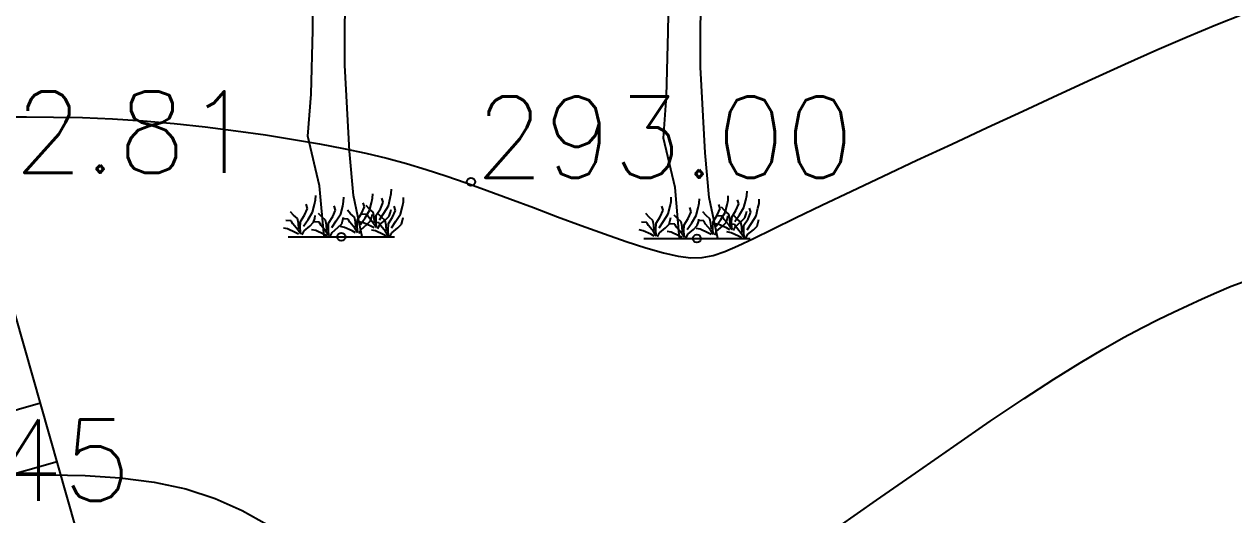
# Model space of a CAD drawing. Extents: x 524954 to 526204, y 9523489 to 9524010.
# Drawn here: x 525963.91 to 525978.8, y 9523739.91 to 9523745.94 of the extents above; entities that cross this region are included whole.
import ezdxf

# ---------------------------------------------------------------- set-up
doc = ezdxf.new("R2010")
doc.units = 0
doc.header["$PDMODE"] = 33
doc.header["$PDSIZE"] = 0.1
doc.linetypes.add('ACAD_ISO12W100', pattern=[21, 12, -3, 0, -3, 0, -3])
for name, color, linetype in [('Arbre', 34, 'ACAD_ISO12W100'), ('CN_01_00', 3, 'Continuous'), ('CN_02_00', 4, 'Continuous'), ('Haut_Talus', 30, 'Continuous'), ('Talus', 2, 'Continuous'), ('TopoAlt', 3, 'Continuous'), ('TOPOJIS', 7, 'Continuous')]:
    doc.layers.add(name, color=color, linetype=linetype)
doc.styles.add('Simplex 1.0', font='Simplex.shx', dxfattribs={"width": 0.99, "height": 1})

# ---------------------------------------------------------------- blocks, each defined once
blk = doc.blocks.new('TCPOINT M')
at = {"color": 0}
blk.add_point((0, 0), dxfattribs=at)
at = {"layer": 'TopoAlt', "style": 'Simplex 1.0', "width": 0.99}
blk.add_attdef('ALT', (0.15, 0.15), '', height=1, dxfattribs=at)
blk = doc.blocks.new('v088')
at = {"linetype": 'Continuous'}
for p, q in [((0.045, 2.625), (0.064, 3.179)), ((-0.352, 2.542), (-0.344, 3.046)), ((-0.373, 1.752), (-0.352, 2.542)), ((0.043, 2.109), (0.045, 2.625)), ((0.102, 1.053), (0.043, 2.109)), ((-0.412, 1.235), (-0.373, 1.752)), ((-0.268, 0.628), (-0.412, 1.235)), ((0.151, 0.506), (0.102, 1.053)), ((-0.213, 0), (-0.268, 0.628)), ((-0.329, 0.397), (-0.317, 0.454)), ((-0.317, 0.454), (-0.315, 0.507)), ((0.029, 0.435), (0.031, 0.488)), ((0.256, 0), (0.151, 0.506)), ((0.373, 0.416), (0.385, 0.474)), ((0.385, 0.474), (0.387, 0.526)), ((0.517, 0.426), (0.5, 0.476)), ((0.579, 0.38), (0.603, 0.474)), ((0.603, 0.474), (0.615, 0.531)), ((0.615, 0.531), (0.618, 0.584)), ((0.765, 0.43), (0.767, 0.483)), ((-0.587, 0.264), (-0.627, 0.308)), ((-0.452, 0.267), (-0.416, 0.349)), ((-0.416, 0.349), (-0.433, 0.399)), ((-0.409, 0.214), (-0.353, 0.303)), ((-0.353, 0.303), (-0.329, 0.397)), ((-0.106, 0.248), (-0.07, 0.329)), ((-0.07, 0.329), (-0.087, 0.38)), ((-0.007, 0.284), (0.017, 0.377)), ((0.017, 0.377), (0.029, 0.435)), ((0.115, 0.284), (0.075, 0.327)), ((0.25, 0.286), (0.286, 0.368)), ((0.286, 0.368), (0.269, 0.418)), ((0.293, 0.233), (0.349, 0.322)), ((0.346, 0.341), (0.305, 0.385)), ((0.392, 0.301), (0.346, 0.341)), ((0.349, 0.322), (0.373, 0.416)), ((0.404, 0.243), (0.392, 0.301)), ((0.43, 0.264), (0.481, 0.344)), ((0.481, 0.344), (0.517, 0.426)), ((0.524, 0.291), (0.579, 0.38)), ((0.591, 0.255), (0.606, 0.303)), ((0.606, 0.303), (0.613, 0.337)), ((0.63, 0.243), (0.666, 0.325)), ((0.666, 0.325), (0.649, 0.375)), ((0.728, 0.279), (0.752, 0.373)), ((0.752, 0.373), (0.765, 0.43)), ((-0.618, 0.197), (-0.683, 0.202)), ((-0.596, 0.159), (-0.618, 0.197)), ((-0.536, 0.087), (-0.596, 0.159)), ((-0.541, 0.224), (-0.587, 0.264)), ((-0.529, 0.166), (-0.541, 0.224)), ((-0.524, 0.099), (-0.529, 0.166)), ((-0.505, 0.106), (-0.502, 0.188)), ((-0.502, 0.188), (-0.452, 0.267)), ((-0.464, 0.132), (-0.409, 0.214)), ((-0.387, 0.132), (-0.341, 0.178)), ((-0.341, 0.178), (-0.327, 0.226)), ((-0.272, 0.178), (-0.337, 0.183)), ((-0.327, 0.226), (-0.32, 0.26)), ((-0.24, 0.245), (-0.281, 0.288)), ((-0.25, 0.139), (-0.272, 0.178)), ((-0.195, 0.204), (-0.24, 0.245)), ((-0.183, 0.147), (-0.195, 0.204)), ((-0.159, 0.087), (-0.156, 0.168)), ((-0.156, 0.168), (-0.106, 0.248)), ((-0.118, 0.113), (-0.063, 0.195)), ((-0.063, 0.195), (-0.007, 0.284)), ((-0.041, 0.113), (0.005, 0.159)), ((0.005, 0.159), (0.019, 0.207)), ((0.019, 0.207), (0.026, 0.24)), ((0.084, 0.216), (0.019, 0.221)), ((0.106, 0.178), (0.084, 0.216)), ((0.166, 0.106), (0.106, 0.178)), ((0.161, 0.243), (0.115, 0.284)), ((0.173, 0.185), (0.161, 0.243)), ((0.178, 0.118), (0.173, 0.185)), ((0.197, 0.125), (0.2, 0.207)), ((0.2, 0.207), (0.25, 0.286)), ((0.272, 0.173), (0.221, 0.183)), ((0.238, 0.151), (0.293, 0.233)), ((0.243, 0.091), (0.315, 0.151)), ((0.315, 0.274), (0.25, 0.279)), ((0.365, 0.13), (0.272, 0.173)), ((0.337, 0.236), (0.315, 0.274)), ((0.315, 0.151), (0.361, 0.197)), ((0.397, 0.163), (0.337, 0.236)), ((0.361, 0.197), (0.375, 0.245)), ((0.375, 0.245), (0.382, 0.279)), ((0.433, 0.108), (0.397, 0.163)), ((0.464, 0.173), (0.399, 0.178)), ((0.409, 0.175), (0.404, 0.243)), ((0.428, 0.183), (0.43, 0.264)), ((0.433, 0.113), (0.428, 0.183)), ((0.45, 0.099), (0.474, 0.149)), ((0.495, 0.24), (0.454, 0.284)), ((0.486, 0.135), (0.464, 0.173)), ((0.469, 0.209), (0.524, 0.291)), ((0.474, 0.149), (0.546, 0.209)), ((0.541, 0.2), (0.495, 0.24)), ((0.553, 0.142), (0.541, 0.2)), ((0.546, 0.209), (0.591, 0.255)), ((0.577, 0.082), (0.579, 0.163)), ((0.579, 0.163), (0.63, 0.243)), ((0.618, 0.108), (0.673, 0.19)), ((0.673, 0.19), (0.728, 0.279)), ((0.695, 0.108), (0.74, 0.154)), ((0.74, 0.154), (0.755, 0.202)), ((0.755, 0.202), (0.762, 0.236)), ((-0.661, 0.096), (-0.712, 0.106)), ((-0.567, 0.053), (-0.661, 0.096)), ((-0.654, 0), (0.654, 0)), ((-0.527, 0.031), (-0.567, 0.053)), ((-0.5, 0.031), (-0.536, 0.087)), ((-0.5, 0.036), (-0.505, 0.106)), ((-0.483, 0.022), (-0.459, 0.072)), ((-0.459, 0.072), (-0.387, 0.132)), ((-0.315, 0.077), (-0.365, 0.087)), ((-0.221, 0.034), (-0.315, 0.077)), ((-0.19, 0.067), (-0.25, 0.139)), ((-0.18, 0.012), (-0.221, 0.034)), ((-0.154, 0.012), (-0.19, 0.067)), ((-0.178, 0.079), (-0.183, 0.147)), ((-0.154, 0.017), (-0.159, 0.087)), ((-0.137, 0.002), (-0.113, 0.053)), ((-0.113, 0.053), (-0.041, 0.113)), ((0.041, 0.115), (-0.01, 0.125)), ((0.135, 0.072), (0.041, 0.115)), ((0.175, 0.05), (0.135, 0.072)), ((0.202, 0.05), (0.166, 0.106)), ((0.202, 0.055), (0.197, 0.125)), ((0.219, 0.041), (0.243, 0.091)), ((0.406, 0.108), (0.365, 0.13)), ((0.421, 0.072), (0.37, 0.082)), ((0.514, 0.029), (0.421, 0.072)), ((0.546, 0.063), (0.486, 0.135)), ((0.555, 0.007), (0.514, 0.029)), ((0.582, 0.007), (0.546, 0.063)), ((0.558, 0.075), (0.553, 0.142)), ((0.582, 0.012), (0.577, 0.082)), ((0.599, -0.002), (0.623, 0.048)), ((0.623, 0.048), (0.695, 0.108))]:
    blk.add_line(p, q, dxfattribs=at)

msp = doc.modelspace()

# ---------------------------------------------------------------- linework, layer by layer
at = {"layer": 'CN_01_00', "elevation": 293, "flags": 128}
msp.add_lwpolyline([(525963.621, 9523744.805), (525963.937, 9523744.804), (525964.273, 9523744.803), (525964.627, 9523744.797), (525964.996, 9523744.781), (525965.375, 9523744.756), (525965.758, 9523744.722), (525966.14, 9523744.681), (525966.516, 9523744.634), (525966.879, 9523744.584), (525967.225, 9523744.529), (525967.547, 9523744.473), (525967.843, 9523744.416), (525968.116, 9523744.357), (525968.373, 9523744.296), (525968.618, 9523744.23), (525968.859, 9523744.158), (525969.101, 9523744.081), (525969.349, 9523743.995), (525969.611, 9523743.901), (525969.889, 9523743.798), (525970.18, 9523743.689), (525970.475, 9523743.578), (525970.768, 9523743.469), (525971.052, 9523743.366), (525971.319, 9523743.273), (525971.564, 9523743.193), (525971.779, 9523743.132), (525971.96, 9523743.091), (525972.115, 9523743.072), (525972.255, 9523743.076), (525972.391, 9523743.101), (525972.535, 9523743.149), (525972.697, 9523743.219), (525972.889, 9523743.311), (525973.122, 9523743.426), (525973.403, 9523743.563), (525973.729, 9523743.719), (525974.093, 9523743.891), (525974.485, 9523744.076), (525974.9, 9523744.271), (525975.329, 9523744.471), (525975.766, 9523744.675), (525976.203, 9523744.877), (525976.633, 9523745.077), (525977.053, 9523745.27), (525977.46, 9523745.455), (525977.852, 9523745.629), (525978.226, 9523745.791), (525978.581, 9523745.938), (525978.913, 9523746.068)], dxfattribs=at)
at = {"layer": 'CN_02_00', "elevation": 292, "flags": 128}
for points in [[(525973.933, 9523739.764), (525974.402, 9523740.092), (525974.88, 9523740.426), (525975.352, 9523740.754), (525975.803, 9523741.064), (525976.219, 9523741.343), (525976.586, 9523741.582), (525976.909, 9523741.783), (525977.193, 9523741.951), (525977.443, 9523742.093), (525977.667, 9523742.211), (525977.869, 9523742.313), (525978.057, 9523742.403), (525978.235, 9523742.486), (525978.41, 9523742.567), (525978.586, 9523742.646), (525978.768, 9523742.722), (525978.96, 9523742.795)], [(525963.802, 9523740.403), (525964.227, 9523740.403), (525964.66, 9523740.394), (525965.091, 9523740.366), (525965.509, 9523740.315), (525965.902, 9523740.232), (525966.262, 9523740.113), (525966.593, 9523739.964), (525966.902, 9523739.794)]]:
    msp.add_lwpolyline(points, dxfattribs=at)
at = {"layer": 'Haut_Talus', "flags": 128}
msp.add_lwpolyline([(525967.078, 9523715.393), (525969.418, 9523722.631), (525959.774, 9523756.519), (525939.115, 9523760.131), (525935.884, 9523761.485), (525927.751, 9523762.611)], dxfattribs=at)
at = {"layer": 'Talus'}
for p, q in [((525964.11, 9523741.284), (525960.473, 9523740.249)), ((525964.315, 9523740.563), (525963.079, 9523740.211))]:
    msp.add_line(p, q, dxfattribs=at)

# ---------------------------------------------------------------- block references
at = {"layer": 'Arbre'}
for p in [(525967.814, 9523743.331), (525972.191, 9523743.309)]:
    msp.add_blockref('v088', p, dxfattribs=at)
at = {"layer": 'TOPOJIS'}
ref = msp.add_blockref('TCPOINT M', (525962.037, 9523744.068, 292.81), dxfattribs=at)
ref.add_attrib('ALT', '292.81', (525962.087, 9523744.118, 292.81), dxfattribs={"layer": 'TopoAlt', "height": 1, "style": 'Simplex 1.0', "width": 0.99})
ref = msp.add_blockref('TCPOINT M', (525969.41, 9523744.007, 293), dxfattribs=at)
ref.add_attrib('ALT', '293.00', (525969.46, 9523744.057, 293), dxfattribs={"layer": 'TopoAlt', "height": 1, "style": 'Simplex 1.0', "width": 0.99})
for p in [(525967.814, 9523743.331, 292.81), (525972.191, 9523743.309, 293.09)]:
    msp.add_blockref('TCPOINT M', p, dxfattribs=at)
ref = msp.add_blockref('TCPOINT M', (525960.515, 9523740.034, 289.45), dxfattribs=at)
ref.add_attrib('ALT', '289.45', (525960.565, 9523740.084, 289.45), dxfattribs={"layer": 'TopoAlt', "height": 1, "style": 'Simplex 1.0', "width": 0.99})

doc.saveas('drawing.dxf')
